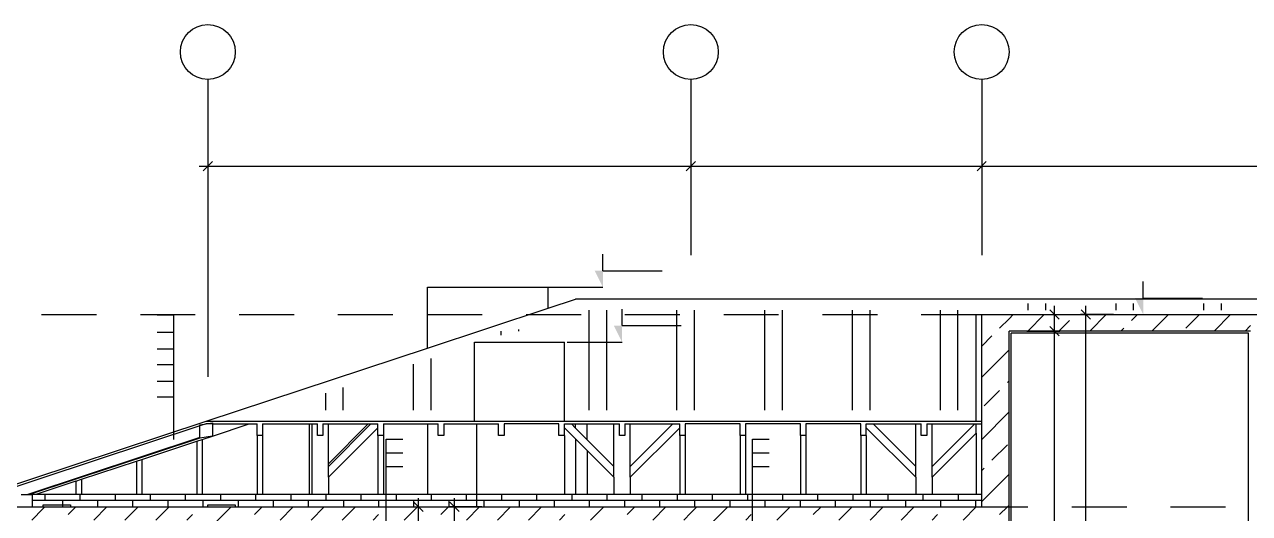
# Model space of a CAD drawing. Header units: metres. Extents: x -220 to 294, y -29 to 18.
# Drawn here: x -195.367 to -192.577, y 4.21 to 5.323 of the extents above; entities that cross this region are included whole.
import ezdxf

# ---------------------------------------------------------------- set-up
doc = ezdxf.new("R2010")
doc.units = ezdxf.units.M
doc.header["$MEASUREMENT"] = 0
doc.linetypes.add('CENTER2', pattern=[1.125, 0.75, -0.125, 0.125, -0.125])
doc.linetypes.add('DASHED4', pattern=[0.1875, 0.125, -0.0625])
for name, color, linetype in [('Cizgi', 7, 'Continuous'), ('Kesit_Kot', 7, 'Continuous'), ('Olculendirme', 7, 'Continuous'), ('Standart', 7, 'Continuous'), ('Tarama', 7, 'Continuous')]:
    doc.layers.add(name, color=color, linetype=linetype)

msp = doc.modelspace()

# ---------------------------------------------------------------- hatches: boundary and pattern name
at = {"layer": 'Kesit_Kot', "linetype": 'Continuous', "lineweight": -3}
for points in [[(-194.0495, 4.725), (-194.0683, 4.7625), (-194.0495, 4.7625)], [(-192.819, 4.6625), (-192.8378, 4.7), (-192.819, 4.7)], [(-194.0061, 4.6), (-194.0248, 4.6375), (-194.0061, 4.6375)]]:
    msp.add_hatch(color=216, dxfattribs=at).paths.add_polyline_path(points)
at = {"layer": 'Tarama', "linetype": 'Continuous', "lineweight": -3}
h = msp.add_hatch(dxfattribs=at)
h.set_pattern_fill('ANSI33', color=58, scale=0.4, style=0)
h.paths.add_polyline_path([(-193.1245, 4.225), (-193.187, 4.225), (-193.187, 4.6625), (-193.1245, 4.6625)])
h = msp.add_hatch(dxfattribs=at)
h.set_pattern_fill('ANSI33', color=58, scale=0.4, style=0)
h.paths.add_polyline_path([(-192.5745, 4.625), (-193.1245, 4.625), (-193.1245, 4.6625), (-192.5745, 4.6625)])
h = msp.add_hatch(dxfattribs=at)
h.set_pattern_fill('AR-B88', color=58, scale=0.01, style=0)
h.paths.add_polyline_path([(-195.3495, 4.2534), (-195.3495, 4.225), (-193.187, 4.225), (-193.187, 4.2534)])
h = msp.add_hatch(dxfattribs=at)
h.set_pattern_fill('ANSI33', color=58, scale=0.4, style=0)
h.paths.add_polyline_path([(-195.3245, 4.195), (-195.4495, 4.195), (-195.4495, 4.225), (-195.3245, 4.225)])
h = msp.add_hatch(dxfattribs=at)
h.set_pattern_fill('ANSI33', color=58, scale=0.4, style=0)
h.paths.add_polyline_path([(-195.262, 4.1), (-195.3245, 4.1), (-195.3245, 4.225), (-195.262, 4.225)])
h = msp.add_hatch(dxfattribs=at)
h.set_pattern_fill('ANSI33', color=58, scale=0.4, style=0)
h.paths.add_polyline_path([(-194.9495, 4.195), (-195.262, 4.195), (-195.262, 4.225), (-194.9495, 4.225)])
h = msp.add_hatch(dxfattribs=at)
h.set_pattern_fill('ANSI33', color=58, scale=0.4, style=0)
h.paths.add_polyline_path([(-194.887, 4.1), (-194.9495, 4.1), (-194.9495, 4.225), (-194.887, 4.225)])
h = msp.add_hatch(dxfattribs=at)
h.set_pattern_fill('ANSI33', color=58, scale=0.4, style=0)
h.paths.add_polyline_path([(-193.8495, 4.195), (-194.887, 4.195), (-194.887, 4.225), (-193.8495, 4.225)])
h = msp.add_hatch(dxfattribs=at)
h.set_pattern_fill('ANSI33', color=58, scale=0.4, style=0)
h.paths.add_polyline_path([(-193.787, 4.1), (-193.8495, 4.1), (-193.8495, 4.225), (-193.787, 4.225)])
h = msp.add_hatch(dxfattribs=at)
h.set_pattern_fill('ANSI33', color=58, scale=0.4, style=0)
h.paths.add_polyline_path([(-193.187, 4.195), (-193.787, 4.195), (-193.787, 4.225), (-193.187, 4.225)])
h = msp.add_hatch(dxfattribs=at)
h.set_pattern_fill('ANSI33', color=58, scale=0.4, style=0)
h.paths.add_polyline_path([(-193.1245, 3.5), (-193.187, 3.5), (-193.187, 4.225), (-193.1245, 4.225)])

# ---------------------------------------------------------------- linework, layer by layer
at = {"layer": 'Cizgi', "color": 118, "linetype": 'Continuous', "lineweight": -3}
for points in [[(-194.4495, 4.725), (-194.1745, 4.725)], [(-194.4495, 4.5862), (-194.4495, 4.725)], [(-194.1745, 4.677), (-194.1745, 4.725)], [(-194.342, 4.6), (-194.137, 4.6)], [(-194.342, 4.4201), (-194.342, 4.6)], [(-194.137, 4.4201), (-194.137, 4.6)], [(-194.4495, 4.4138), (-194.4495, 4.2534)], [(-194.337, 4.225), (-194.337, 4.4138)], [(-194.1372, 4.3875), (-194.137, 4.2534)]]:
    msp.add_lwpolyline(points, dxfattribs=at)
at = {"layer": 'Cizgi', "color": 98, "linetype": 'Continuous', "lineweight": -3}
for points in [[(-194.1745, 4.677), (-194.112, 4.6976)], [(-192.2498, 4.6976), (-194.112, 4.6976)], [(-194.4495, 4.5862), (-194.1745, 4.677)], [(-194.9532, 4.4201), (-194.4495, 4.5862)], [(-194.939, 4.3861), (-194.8552, 4.4138)], [(-194.7183, 4.4138), (-194.7183, 4.2534)], [(-194.7122, 4.4138), (-194.7122, 4.2534)], [(-194.6747, 4.3231), (-194.584, 4.4138)], [(-194.6747, 4.317), (-194.5779, 4.4138)], [(-194.6747, 4.3231), (-194.6747, 4.4138)], [(-194.112, 4.4044), (-194.1214, 4.4138)], [(-194.112, 4.4044), (-194.112, 4.4138)], [(-194.0855, 4.3779), (-194.0855, 4.4138)], [(-194.0247, 4.317), (-194.0247, 4.4138)], [(-193.9872, 4.317), (-193.8904, 4.4138)], [(-193.9872, 4.317), (-193.9872, 4.4138)], [(-193.3372, 4.317), (-193.4339, 4.4138)], [(-193.3372, 4.317), (-193.3372, 4.4138)], [(-193.2997, 4.317), (-193.2029, 4.4138)], [(-193.2997, 4.317), (-193.2997, 4.4138)], [(-194.9673, 4.3828), (-195.3594, 4.2534)], [(-194.9673, 4.3815), (-195.3553, 4.2534)], [(-194.9622, 4.3785), (-194.939, 4.3861)], [(-194.8372, 4.3875), (-194.8372, 4.2534)], [(-194.8247, 4.3875), (-194.8247, 4.2534)], [(-194.6747, 4.2923), (-194.5622, 4.4048)], [(-194.5622, 4.3875), (-194.5622, 4.2534)], [(-194.5497, 4.3875), (-194.5497, 4.2534)], [(-194.112, 4.3796), (-194.1372, 4.4046)], [(-194.0855, 4.3779), (-194.112, 4.4044)], [(-193.9872, 4.2923), (-193.8747, 4.4048)], [(-193.8747, 4.3875), (-193.8747, 4.2534)], [(-193.8622, 4.3875), (-193.8622, 4.2534)], [(-193.7372, 4.3875), (-193.7372, 4.2534)], [(-193.7247, 4.3875), (-193.7247, 4.2534)], [(-193.5997, 4.3875), (-193.5997, 4.2534)], [(-193.5872, 4.3875), (-193.5872, 4.2534)], [(-193.4622, 4.3875), (-193.4622, 4.2534)], [(-193.3372, 4.2923), (-193.4497, 4.4048)], [(-193.4497, 4.3875), (-193.4497, 4.2534)], [(-193.2997, 4.2923), (-193.1995, 4.3925)], [(-195.0997, 4.3331), (-194.9747, 4.3744)], [(-194.9747, 4.3744), (-194.9622, 4.3785)], [(-194.9747, 4.3744), (-194.9747, 4.2534)], [(-194.9622, 4.3785), (-194.9622, 4.2534)], [(-194.0855, 4.3531), (-194.112, 4.3796)], [(-194.112, 4.3796), (-194.112, 4.2534)], [(-194.0247, 4.317), (-194.0855, 4.3779)], [(-194.0247, 4.2923), (-194.0855, 4.3531)], [(-194.0855, 4.3531), (-194.0855, 4.2534)], [(-195.2372, 4.2877), (-195.1122, 4.329)], [(-195.1122, 4.329), (-195.0997, 4.3331)], [(-195.1122, 4.329), (-195.1122, 4.2534)], [(-195.0997, 4.3331), (-195.0997, 4.2534)], [(-194.6747, 4.317), (-194.6747, 4.3231)], [(-194.6747, 4.2923), (-194.6747, 4.317)], [(-194.0247, 4.2923), (-194.0247, 4.317)], [(-193.9872, 4.2923), (-193.9872, 4.317)], [(-193.3372, 4.2923), (-193.3372, 4.317)], [(-193.2997, 4.2923), (-193.2997, 4.317)], [(-195.2497, 4.2836), (-195.3412, 4.2534)], [(-195.2497, 4.2836), (-195.2372, 4.2877)], [(-195.2497, 4.2836), (-195.2497, 4.2534)], [(-195.2372, 4.2877), (-195.2372, 4.2534)], [(-194.6747, 4.2923), (-194.6747, 4.2534)], [(-194.0247, 4.2923), (-194.0247, 4.2534)], [(-193.9872, 4.2923), (-193.9872, 4.2534)], [(-193.3372, 4.2923), (-193.3372, 4.2534)], [(-193.2997, 4.2923), (-193.2997, 4.2534)]]:
    msp.add_lwpolyline(points, dxfattribs=at)
at = {"layer": 'Cizgi', "color": 73, "linetype": 'DASHED4', "lineweight": -3}
for points in [[(-196.6781, 4.6625), (-194.4495, 4.6625)], [(-194.4495, 4.6625), (-191.9123, 4.6625)], [(-195.4566, 4.225), (-190.9053, 4.225)]]:
    msp.add_lwpolyline(points, dxfattribs=at)
at = {"layer": 'Cizgi', "color": 241, "linetype": 'Continuous', "lineweight": -3}
for points in [[(-193.1995, 4.4201), (-193.1995, 4.6625)], [(-193.1995, 4.6625), (-193.187, 4.6625)], [(-192.5795, 4.62), (-193.1195, 4.62)], [(-193.1195, 4.5375), (-193.1195, 4.62)], [(-192.5795, 4.5375), (-192.5795, 4.62)], [(-193.1195, 4.472), (-193.1195, 4.5375)], [(-192.5795, 4.472), (-192.5795, 4.5375)], [(-193.1195, 4.442), (-193.1195, 4.472)], [(-192.5795, 4.442), (-192.5795, 4.472)], [(-193.1195, 3.5), (-193.1195, 4.442)], [(-192.5795, 4.3497), (-192.5795, 4.442)], [(-193.1995, 4.3925), (-193.1995, 4.4138)], [(-193.1995, 4.3925), (-193.1995, 4.2534)], [(-192.5795, 4.325), (-192.5795, 4.3497)], [(-192.5795, 4.25), (-192.5795, 4.325)], [(-192.5795, 3.5), (-192.5795, 4.25)], [(-195.3245, 4.225), (-195.3245, 4.23)], [(-195.3245, 4.23), (-195.262, 4.23)], [(-195.262, 4.23), (-195.262, 4.225)], [(-194.9495, 4.225), (-194.9495, 4.23)], [(-194.9495, 4.23), (-194.887, 4.23)], [(-194.887, 4.23), (-194.887, 4.225)]]:
    msp.add_lwpolyline(points, dxfattribs=at)
at = {"layer": 'Cizgi', "color": 7, "linetype": 'Continuous', "lineweight": -3}
for points in [[(-193.187, 4.4201), (-193.187, 4.6625)], [(-193.187, 4.6625), (-192.512, 4.6625)], [(-192.5745, 4.625), (-193.1245, 4.625)], [(-193.1245, 2.05), (-193.1245, 4.625)], [(-193.187, 4.4138), (-193.187, 4.4201)], [(-193.187, 4.225), (-193.187, 4.4138)], [(-195.3747, 4.225), (-195.3245, 4.225)], [(-195.3245, 4.225), (-195.262, 4.225)], [(-195.262, 4.225), (-195.2497, 4.225)], [(-195.2497, 4.225), (-195.2372, 4.225)], [(-195.2372, 4.225), (-195.1122, 4.225)], [(-195.1122, 4.225), (-195.0997, 4.225)], [(-195.0997, 4.225), (-194.9747, 4.225)], [(-194.9747, 4.225), (-194.9622, 4.225)], [(-194.9622, 4.225), (-194.9495, 4.225)], [(-194.9495, 4.225), (-194.887, 4.225)], [(-194.887, 4.225), (-194.8372, 4.225)], [(-194.8372, 4.225), (-194.8247, 4.225)], [(-194.8247, 4.225), (-194.6997, 4.225)], [(-194.6997, 4.225), (-194.6872, 4.225)], [(-194.6872, 4.225), (-194.5622, 4.225)], [(-194.5622, 4.225), (-194.5497, 4.225)], [(-194.5497, 4.225), (-194.4495, 4.225)], [(-194.4495, 4.225), (-194.337, 4.225)], [(-194.337, 4.225), (-194.137, 4.225)], [(-194.137, 4.225), (-194.0122, 4.225)], [(-194.0122, 4.225), (-193.9997, 4.225)], [(-193.9997, 4.225), (-193.8747, 4.225)], [(-193.8747, 4.225), (-193.8622, 4.225)], [(-193.8622, 4.225), (-193.8495, 4.225)], [(-193.8495, 4.225), (-193.787, 4.225)], [(-193.787, 4.225), (-193.7372, 4.225)], [(-193.7372, 4.225), (-193.7247, 4.225)], [(-193.7247, 4.225), (-193.5997, 4.225)], [(-193.5997, 4.225), (-193.5872, 4.225)], [(-193.5872, 4.225), (-193.4622, 4.225)], [(-193.4622, 4.225), (-193.4497, 4.225)], [(-193.4497, 4.225), (-193.3247, 4.225)], [(-193.3247, 4.225), (-193.3122, 4.225)], [(-193.3122, 4.225), (-193.1995, 4.225)], [(-193.1995, 4.225), (-193.187, 4.225)]]:
    msp.add_lwpolyline(points, dxfattribs=at)
at = {"layer": 'Cizgi', "color": 17, "linetype": 'Continuous', "lineweight": -3}
for points in [[(-195.4495, 4.2562), (-194.9532, 4.4201)], [(-194.9673, 4.4091), (-195.4495, 4.25)], [(-194.9532, 4.4138), (-194.9673, 4.4091)], [(-194.9673, 4.4115), (-194.9532, 4.4138)], [(-194.9673, 4.4091), (-194.9673, 4.4115)], [(-194.9673, 4.3828), (-194.9673, 4.4091)], [(-194.9532, 4.4201), (-194.137, 4.4201)], [(-194.9532, 4.4138), (-194.939, 4.4161)], [(-194.939, 4.4138), (-194.9532, 4.4138)], [(-194.939, 4.4161), (-194.939, 4.4138)], [(-194.939, 4.4138), (-194.8552, 4.4138)], [(-194.939, 4.4138), (-194.939, 4.3861)], [(-194.8552, 4.4138), (-194.8372, 4.4138)], [(-194.8372, 4.3875), (-194.8372, 4.4138)], [(-194.8247, 4.4138), (-194.8247, 4.3875)], [(-194.8247, 4.4138), (-194.7183, 4.4138)], [(-194.7183, 4.4138), (-194.7122, 4.4138)], [(-194.7122, 4.4138), (-194.6997, 4.4138)], [(-194.6997, 4.3875), (-194.6997, 4.4138)], [(-194.6872, 4.4138), (-194.6872, 4.3875)], [(-194.6872, 4.4138), (-194.6747, 4.4138)], [(-194.6747, 4.4138), (-194.584, 4.4138)], [(-194.584, 4.4138), (-194.5779, 4.4138)], [(-194.5779, 4.4138), (-194.5622, 4.4138)], [(-194.5622, 4.4048), (-194.5622, 4.4138)], [(-194.5497, 4.4138), (-194.5497, 4.3875)], [(-194.5497, 4.4138), (-194.4495, 4.4138)], [(-194.4495, 4.4138), (-194.4247, 4.4138)], [(-194.4247, 4.3875), (-194.4247, 4.4138)], [(-194.4122, 4.4138), (-194.4122, 4.3875)], [(-194.4122, 4.4138), (-194.337, 4.4138)], [(-194.337, 4.4138), (-194.2872, 4.4138)], [(-194.2872, 4.3875), (-194.2872, 4.4138)], [(-194.2747, 4.4138), (-194.2747, 4.3875)], [(-194.1497, 4.4138), (-194.2747, 4.4138)], [(-194.1497, 4.3875), (-194.1497, 4.4138)], [(-194.1372, 4.4138), (-194.1214, 4.4138)], [(-194.1372, 4.4046), (-194.1372, 4.4138)], [(-194.137, 4.4201), (-193.1995, 4.4201)], [(-194.1214, 4.4138), (-194.112, 4.4138)], [(-194.112, 4.4138), (-194.0855, 4.4138)], [(-194.0855, 4.4138), (-194.0247, 4.4138)], [(-194.0247, 4.4138), (-194.0122, 4.4138)], [(-194.0122, 4.3875), (-194.0122, 4.4138)], [(-193.9997, 4.4138), (-193.9997, 4.3875)], [(-193.9997, 4.4138), (-193.9872, 4.4138)], [(-193.9872, 4.4138), (-193.8904, 4.4138)], [(-193.8904, 4.4138), (-193.8747, 4.4138)], [(-193.8747, 4.4048), (-193.8747, 4.4138)], [(-193.8622, 4.4138), (-193.8622, 4.3875)], [(-193.7372, 4.4138), (-193.8622, 4.4138)], [(-193.7372, 4.3875), (-193.7372, 4.4138)], [(-193.7247, 4.4138), (-193.7247, 4.3875)], [(-193.5997, 4.4138), (-193.7247, 4.4138)], [(-193.5997, 4.3875), (-193.5997, 4.4138)], [(-193.5872, 4.4138), (-193.5872, 4.3875)], [(-193.4622, 4.4138), (-193.5872, 4.4138)], [(-193.4622, 4.3875), (-193.4622, 4.4138)], [(-193.4497, 4.4138), (-193.4339, 4.4138)], [(-193.4497, 4.4048), (-193.4497, 4.4138)], [(-193.4339, 4.4138), (-193.3372, 4.4138)], [(-193.3372, 4.4138), (-193.3247, 4.4138)], [(-193.3247, 4.3875), (-193.3247, 4.4138)], [(-193.3122, 4.4138), (-193.3122, 4.3875)], [(-193.3122, 4.4138), (-193.2997, 4.4138)], [(-193.2997, 4.4138), (-193.2029, 4.4138)], [(-193.2029, 4.4138), (-193.1995, 4.4138)], [(-193.1995, 4.4201), (-193.187, 4.4201)], [(-193.1995, 4.4138), (-193.187, 4.4138)], [(-194.939, 4.3861), (-194.9673, 4.3815)], [(-194.9673, 4.3815), (-194.9673, 4.3828)], [(-194.8247, 4.3875), (-194.8372, 4.3875)], [(-194.6872, 4.3875), (-194.6997, 4.3875)], [(-194.5622, 4.3875), (-194.5622, 4.4048)], [(-194.5497, 4.3875), (-194.5622, 4.3875)], [(-194.4122, 4.3875), (-194.4247, 4.3875)], [(-194.2747, 4.3875), (-194.2872, 4.3875)], [(-194.1372, 4.3875), (-194.1497, 4.3875)], [(-194.1372, 4.3875), (-194.1372, 4.4046)], [(-193.9997, 4.3875), (-194.0122, 4.3875)], [(-193.8747, 4.3875), (-193.8747, 4.4048)], [(-193.8622, 4.3875), (-193.8747, 4.3875)], [(-193.7247, 4.3875), (-193.7372, 4.3875)], [(-193.5872, 4.3875), (-193.5997, 4.3875)], [(-193.4497, 4.3875), (-193.4622, 4.3875)], [(-193.4497, 4.3875), (-193.4497, 4.4048)], [(-193.3122, 4.3875), (-193.3247, 4.3875)], [(-195.3745, 4.2534), (-195.3594, 4.2534)], [(-195.3594, 4.2534), (-195.3554, 4.2534)], [(-195.3554, 4.2534), (-195.3495, 4.2534)], [(-195.3495, 4.2534), (-195.3495, 4.225)]]:
    msp.add_lwpolyline(points, dxfattribs=at)
at = {"layer": 'Cizgi', "color": 1, "linetype": 'Continuous', "lineweight": -3}
for points in [[(-193.187, 4.2534), (-195.3495, 4.2534)], [(-195.3495, 4.2534), (-195.3495, 4.225)]]:
    msp.add_lwpolyline(points, dxfattribs=at)
at = {"layer": 'Kesit_Kot', "color": 216, "linetype": 'Continuous', "lineweight": -3}
for points in [[(-194.0495, 4.7625), (-194.0495, 4.8)], [(-194.0495, 4.7625), (-193.9148, 4.7625)], [(-194.1745, 4.725), (-194.0495, 4.725)], [(-192.819, 4.7), (-192.819, 4.7375)], [(-192.819, 4.7), (-192.6843, 4.7)], [(-194.0061, 4.6375), (-194.0061, 4.675)], [(-192.944, 4.6625), (-192.819, 4.6625)], [(-194.0061, 4.6375), (-193.8713, 4.6375)], [(-194.1311, 4.6), (-194.0061, 4.6)]]:
    msp.add_lwpolyline(points, dxfattribs=at)
at = {"layer": 'Olculendirme', "color": 47, "linetype": 'Continuous', "lineweight": -3}
for points in [[(-194.9495, 5.0625), (-194.9495, 4.9875)], [(-193.8495, 5.0625), (-193.8495, 4.9875)], [(-193.187, 5.0625), (-193.187, 4.9875)], [(-194.9695, 5), (-190.272, 5)], [(-193.084, 4.6625), (-193.009, 4.6625)], [(-193.0215, -1.4825), (-193.0215, 4.6825)], [(-192.887, 4.6625), (-192.962, 4.6625)], [(-192.9495, -1.4825), (-192.9495, 4.6825)], [(-193.084, 4.625), (-193.009, 4.625)], [(-194.4699, -1.1075), (-194.4699, 4.245)], [(-194.3876, -0.87), (-194.3876, 4.245)], [(-194.5324, 4.225), (-194.4574, 4.225)], [(-194.3251, 4.225), (-194.4001, 4.225)]]:
    msp.add_lwpolyline(points, dxfattribs=at)
at = {"layer": 'Olculendirme', "color": 59, "linetype": 'Continuous', "lineweight": -3}
for points in [[(-194.9389, 5.0106), (-194.9601, 4.9894)], [(-193.8389, 5.0106), (-193.8601, 4.9894)], [(-193.1764, 5.0106), (-193.1976, 4.9894)], [(-193.0321, 4.6731), (-193.0109, 4.6519)], [(-192.9601, 4.6731), (-192.9389, 4.6519)], [(-193.0321, 4.6356), (-193.0109, 4.6144)], [(-194.4805, 4.2356), (-194.4593, 4.2144)], [(-194.3983, 4.2356), (-194.377, 4.2144)]]:
    msp.add_lwpolyline(points, dxfattribs=at)
at = {"layer": 'Standart', "color": 251, "linetype": 'CENTER2', "lineweight": -3}
for points in [[(-194.9495, 5.1976), (-194.9495, 4.5212)], [(-193.8495, 5.1976), (-193.8495, 4.7976)], [(-193.187, 5.1976), (-193.187, 4.7976)]]:
    msp.add_lwpolyline(points, dxfattribs=at)
at = {"layer": 'Standart', "color": 48, "linetype": 'Continuous', "lineweight": -3}
for points in [[(-195.0651, 4.6623), (-195.0267, 4.6623)], [(-195.0267, 4.3783), (-195.0267, 4.6623)], [(-195.0651, 4.6223), (-195.0267, 4.6223)], [(-195.0651, 4.5846), (-195.0267, 4.5846)], [(-195.0651, 4.549), (-195.0267, 4.549)], [(-195.0651, 4.5113), (-195.0267, 4.5113)], [(-195.0651, 4.4757), (-195.0267, 4.4757)]]:
    msp.add_lwpolyline(points, dxfattribs=at)
at = {"layer": 'Standart', "color": 58, "linetype": 'Continuous', "lineweight": -3}
for points in [[(-194.543, 4.3794), (-194.5055, 4.3794)], [(-194.543, 4.1921), (-194.543, 4.3794)], [(-193.7086, 4.3794), (-193.6711, 4.3794)], [(-193.7086, 4.1921), (-193.7086, 4.3794)], [(-194.543, 4.3482), (-194.5055, 4.3482)], [(-193.7086, 4.3482), (-193.6711, 4.3482)], [(-194.543, 4.3169), (-194.5055, 4.3169)], [(-193.7086, 4.3169), (-193.6711, 4.3169)]]:
    msp.add_lwpolyline(points, dxfattribs=at)
at = {"layer": 'Standart', "color": 251, "linetype": 'Continuous', "lineweight": -3}
for centre in [(-194.9495, 5.2601), (-193.8495, 5.2601), (-193.187, 5.2601)]:
    msp.add_circle(centre, 0.0625, dxfattribs=at)
at = {"layer": 'Tarama', "color": 13, "linetype": 'Continuous', "lineweight": -3}
for points in [[(-193.081, 4.6726), (-193.081, 4.6875)], [(-193.041, 4.6726), (-193.041, 4.6875)], [(-192.881, 4.6726), (-192.881, 4.6875)], [(-192.841, 4.6726), (-192.841, 4.6875)], [(-192.681, 4.6726), (-192.681, 4.6875)], [(-192.641, 4.6726), (-192.641, 4.6875)], [(-194.081, 4.4451), (-194.081, 4.6726)], [(-194.041, 4.4451), (-194.041, 4.6726)], [(-193.881, 4.4451), (-193.881, 4.6726)], [(-193.841, 4.4451), (-193.841, 4.6726)], [(-193.681, 4.4451), (-193.681, 4.6726)], [(-193.641, 4.4451), (-193.641, 4.6726)], [(-193.481, 4.4451), (-193.481, 4.6726)], [(-193.441, 4.4451), (-193.441, 4.6726)], [(-193.281, 4.4451), (-193.281, 4.6726)], [(-193.241, 4.4451), (-193.241, 4.6726)], [(-194.281, 4.6156), (-194.281, 4.625)], [(-194.241, 4.625), (-194.241, 4.6288)], [(-194.481, 4.4451), (-194.481, 4.5496)], [(-194.441, 4.4451), (-194.441, 4.5628)], [(-194.641, 4.4451), (-194.641, 4.4968)], [(-194.681, 4.4451), (-194.681, 4.4836)]]:
    msp.add_lwpolyline(points, dxfattribs=at)

doc.saveas('drawing.dxf')
